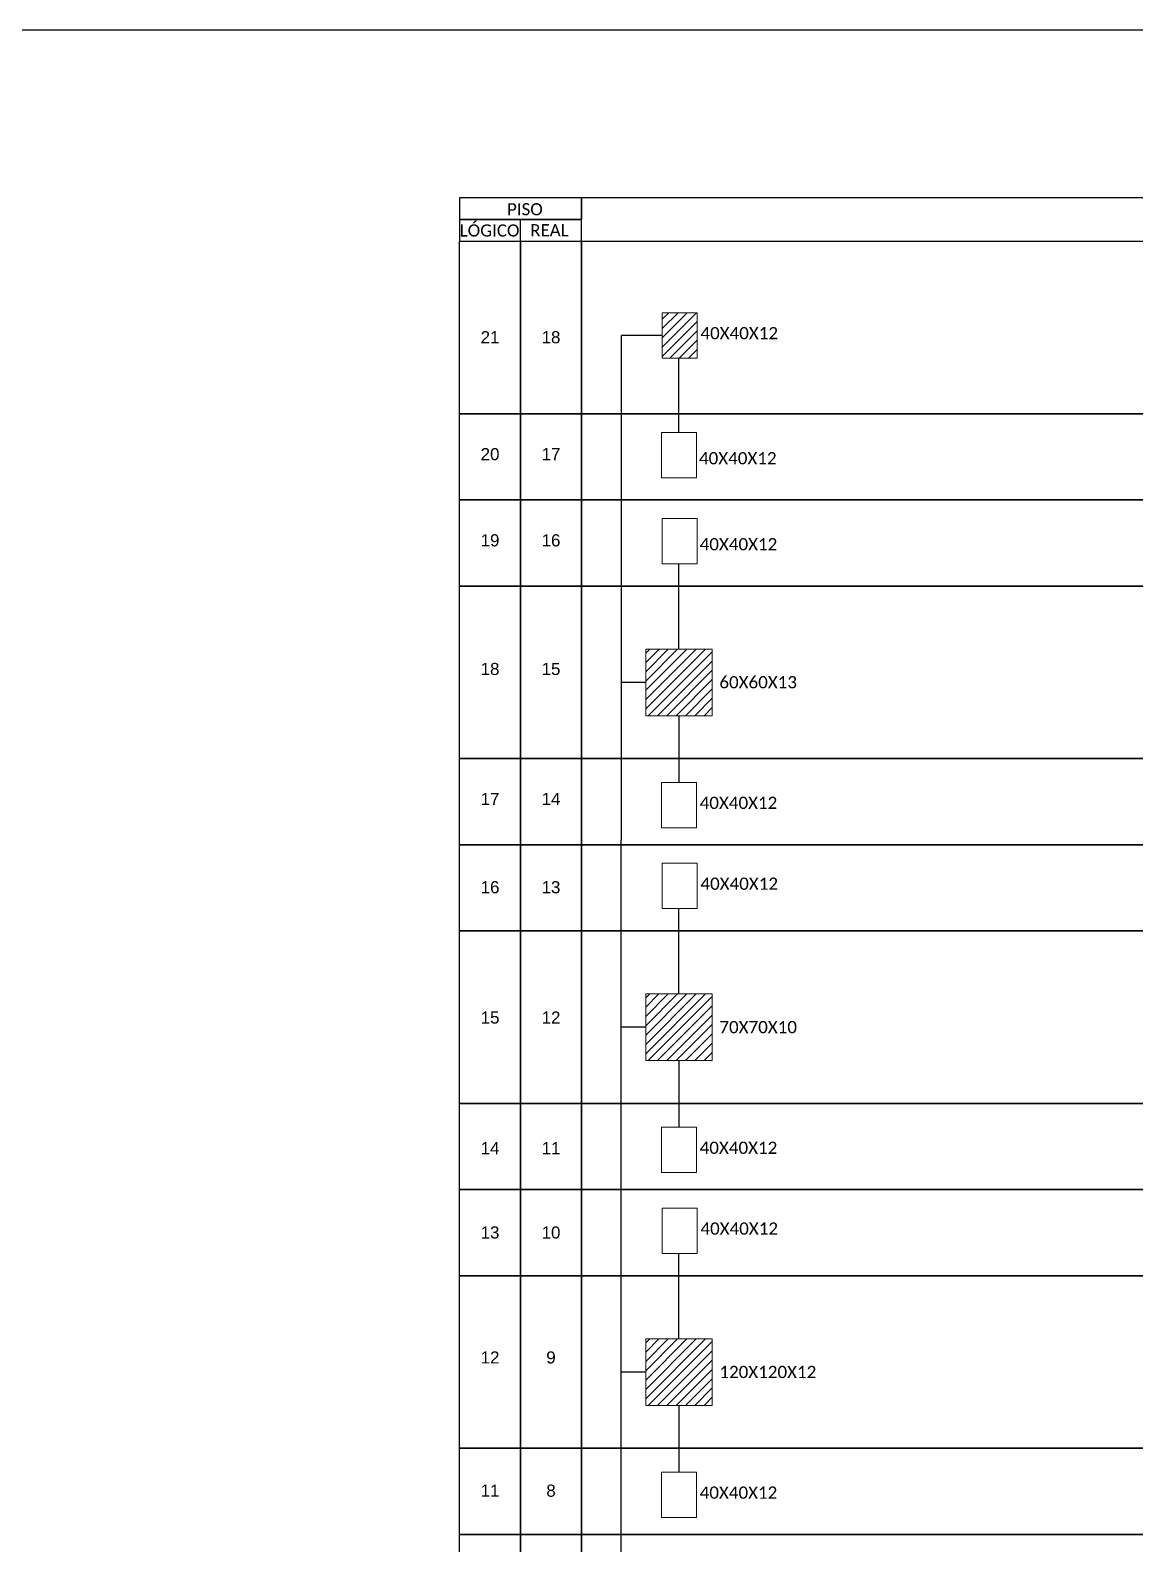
# Model space of a CAD drawing. Header units: inches. Extents: x 1934 to 3676, y 155 to 749.
# Drawn here: x 3256.7 to 3466.3, y 461.7 to 749.1 of the extents above; entities that cross this region are included whole.
import ezdxf
from ezdxf.enums import TextEntityAlignment as Align

# ---------------------------------------------------------------- set-up
doc = ezdxf.new("R2010")
doc.units = ezdxf.units.IN
doc.header["$MEASUREMENT"] = 0
doc.styles.add('ARIAL', font='arial.ttf')
doc.styles.add('WMF-Calibri0', font='calibri.ttf')

msp = doc.modelspace()

# ---------------------------------------------------------------- hatches: boundary and pattern name
h = msp.add_hatch()
h.set_pattern_fill('ANSI31', color=1, scale=10, style=0)
h.set_pattern_definition([(45, (348.436, -48.2924), (-0.8838835, 0.8838835), [])])
h.paths.add_polyline_path([(3383.27, 695.42), (3376.64, 695.42), (3376.64, 686.8), (3383.27, 686.8)])
h = msp.add_hatch()
h.set_pattern_fill('ANSI31', color=1, scale=10, style=0)
h.set_pattern_definition([(45, (1958.8286, 287.3824), (-0.8838835, 0.8838835), [])])
h.paths.add_polyline_path([(3386.14, 631.55), (3373.5, 631.55), (3373.5, 618.9), (3386.14, 618.9)])
h = msp.add_hatch()
h.set_pattern_fill('ANSI31', color=1, scale=10, style=0)
h.set_pattern_definition([(45, (1958.8286, 221.8949), (-0.8838835, 0.8838835), [])])
h.paths.add_polyline_path([(3386.14, 566.06), (3373.5, 566.06), (3373.5, 553.41), (3386.14, 553.41)])
h = msp.add_hatch()
h.set_pattern_fill('ANSI31', color=1, scale=10, style=0)
h.set_pattern_definition([(45, (1958.8286, 156.4074), (-0.8838835, 0.8838835), [])])
h.paths.add_polyline_path([(3386.14, 500.57), (3373.5, 500.57), (3373.5, 487.93), (3386.14, 487.93)])

# ---------------------------------------------------------------- linework, layer by layer
for points in [[(2837.41, 155.06), (3675.97, 155.06), (3675.97, 749.06), (2837.41, 749.06), (2837.41, 155.06)], [(3361.32, 708.99), (3590.34, 708.99), (3590.34, 717.22), (3361.32, 717.22), (3361.32, 717.22), (3361.32, 713.11)], [(3349.75, 708.99), (3349.75, 713.11)]]:
    msp.add_lwpolyline(points)
at = {"color": 0}
for points in [[(3338.18, 713.11), (3361.32, 713.11), (3361.32, 717.22), (3338.18, 717.22)], [(3338.18, 708.99), (3361.32, 708.99), (3361.32, 713.11), (3338.18, 713.11)]]:
    msp.add_lwpolyline(points, close=True, dxfattribs=at)
for points in [[(3338.18, 708.99), (3349.75, 708.99), (3349.75, 676.25), (3338.18, 676.25)], [(3349.75, 708.99), (3361.32, 708.99), (3361.32, 676.25), (3349.75, 676.25)], [(3361.32, 708.99), (3590.34, 708.99), (3590.34, 676.25), (3361.32, 676.25)], [(3338.18, 676.25), (3349.75, 676.25), (3349.75, 659.88), (3338.18, 659.88)], [(3349.75, 676.25), (3361.32, 676.25), (3361.32, 659.88), (3349.75, 659.88)], [(3361.32, 676.25), (3590.34, 676.25), (3590.34, 659.88), (3361.32, 659.88)], [(3338.18, 659.88), (3349.75, 659.88), (3349.75, 643.51), (3338.18, 643.51)], [(3349.75, 659.88), (3361.32, 659.88), (3361.32, 643.51), (3349.75, 643.51)], [(3361.32, 659.88), (3590.34, 659.88), (3590.34, 643.51), (3361.32, 643.51)], [(3338.18, 643.51), (3349.75, 643.51), (3349.75, 610.76), (3338.18, 610.76)], [(3349.75, 643.51), (3361.32, 643.51), (3361.32, 610.76), (3349.75, 610.76)], [(3361.32, 643.51), (3590.34, 643.51), (3590.34, 610.76), (3361.32, 610.76)], [(3338.18, 610.76), (3349.75, 610.76), (3349.75, 594.39), (3338.18, 594.39)], [(3349.75, 610.76), (3361.32, 610.76), (3361.32, 594.39), (3349.75, 594.39)], [(3361.32, 610.76), (3590.34, 610.76), (3590.34, 594.39), (3361.32, 594.39)], [(3338.18, 594.39), (3349.75, 594.39), (3349.75, 578.02), (3338.18, 578.02)], [(3349.75, 594.39), (3361.32, 594.39), (3361.32, 578.02), (3349.75, 578.02)], [(3361.32, 594.39), (3590.34, 594.39), (3590.34, 578.02), (3361.32, 578.02)], [(3338.18, 578.02), (3349.75, 578.02), (3349.75, 545.28), (3338.18, 545.28)], [(3349.75, 578.02), (3361.32, 578.02), (3361.32, 545.28), (3349.75, 545.28)], [(3361.32, 578.02), (3590.34, 578.02), (3590.34, 545.28), (3361.32, 545.28)], [(3338.18, 545.28), (3349.75, 545.28), (3349.75, 528.9), (3338.18, 528.9)], [(3349.75, 545.28), (3361.32, 545.28), (3361.32, 528.9), (3349.75, 528.9)], [(3361.32, 545.28), (3590.34, 545.28), (3590.34, 528.9), (3361.32, 528.9)], [(3338.18, 528.9), (3349.75, 528.9), (3349.75, 512.53), (3338.18, 512.53)], [(3349.75, 528.9), (3361.32, 528.9), (3361.32, 512.53), (3349.75, 512.53)], [(3361.32, 528.9), (3590.34, 528.9), (3590.34, 512.53), (3361.32, 512.53)], [(3338.18, 512.53), (3349.75, 512.53), (3349.75, 479.79), (3338.18, 479.79)], [(3349.75, 512.53), (3361.32, 512.53), (3361.32, 479.79), (3349.75, 479.79)], [(3361.32, 512.53), (3590.34, 512.53), (3590.34, 479.79), (3361.32, 479.79)], [(3338.18, 479.79), (3349.75, 479.79), (3349.75, 463.42), (3338.18, 463.42)], [(3349.75, 479.79), (3361.32, 479.79), (3361.32, 463.42), (3349.75, 463.42)], [(3361.32, 479.79), (3590.34, 479.79), (3590.34, 463.42), (3361.32, 463.42)], [(3338.18, 463.42), (3349.75, 463.42), (3349.75, 447.04), (3338.18, 447.04)], [(3349.75, 463.42), (3361.32, 463.42), (3361.32, 447.04), (3349.75, 447.04)], [(3361.32, 463.42), (3590.34, 463.42), (3590.34, 447.04), (3361.32, 447.04)]]:
    msp.add_lwpolyline(points, close=True)
at = {"color": 1, "lineweight": 0}
for points in [[(3376.64, 695.42), (3383.27, 695.42), (3383.27, 686.8), (3376.64, 686.8)], [(3373.5, 631.55), (3386.14, 631.55), (3386.14, 618.9), (3373.5, 618.9)], [(3373.5, 566.06), (3386.14, 566.06), (3386.14, 553.41), (3373.5, 553.41)], [(3373.5, 500.57), (3386.14, 500.57), (3386.14, 487.93), (3373.5, 487.93)]]:
    msp.add_lwpolyline(points, close=True, dxfattribs=at)
at = {"color": 3}
for points in [[(3376.51, 308.06), (3368.76, 308.06), (3368.89, 691.11)], [(3376.64, 691.11), (3368.89, 691.11)], [(3379.82, 672.7), (3379.82, 686.8)], [(3379.82, 631.55), (3379.82, 647.75)], [(3373.5, 625.22), (3368.76, 625.22)], [(3379.82, 618.9), (3379.82, 606.23)], [(3379.82, 566.06), (3379.82, 582.26)], [(3373.5, 559.74), (3368.76, 559.74)], [(3379.82, 553.41), (3379.82, 540.75)], [(3379.82, 500.57), (3379.82, 516.78)], [(3373.5, 494.25), (3368.76, 494.25)], [(3379.82, 487.93), (3379.82, 475.26)]]:
    msp.add_lwpolyline(points, dxfattribs=at)
at = {"color": 0, "lineweight": 0}
for points in [[(3376.51, 672.7), (3383.13, 672.7), (3383.13, 664.08), (3376.51, 664.08)], [(3376.64, 656.37), (3383.27, 656.37), (3383.27, 647.75), (3376.64, 647.75)], [(3376.51, 606.23), (3383.13, 606.23), (3383.13, 597.61), (3376.51, 597.61)], [(3376.64, 590.88), (3383.27, 590.88), (3383.27, 582.26), (3376.64, 582.26)], [(3376.51, 540.75), (3383.13, 540.75), (3383.13, 532.13), (3376.51, 532.13)], [(3376.64, 525.4), (3383.27, 525.4), (3383.27, 516.78), (3376.64, 516.78)], [(3376.51, 475.26), (3383.13, 475.26), (3383.13, 466.64), (3376.51, 466.64)]]:
    msp.add_lwpolyline(points, close=True, dxfattribs=at)

# ---------------------------------------------------------------- texts
at = {"color": 0, "style": 'WMF-Calibri0'}
for s, p in [('     PISO', (3343.14, 713.92)), ('  LÓGICO', (3336.59, 709.89)), ('    REAL', (3348.35, 709.94))]:
    msp.add_text(s, height=2.3, dxfattribs=at).set_placement(p)
at = {"style": 'WMF-Calibri0'}
for s, p in [('40X40X12', (3383.89, 690.38)), ('40X40X12', (3383.62, 666.63)), ('40X40X12', (3383.75, 650.3)), ('60X60X13', (3387.49, 624.1)), ('40X40X12', (3383.75, 601.19)), ('40X40X12', (3383.89, 585.84)), ('70X70X10', (3387.49, 558.61)), ('40X40X12', (3383.75, 535.7)), ('40X40X12', (3383.89, 520.35)), ('120X120X12', (3387.49, 493.12)), ('40X40X12', (3383.75, 470.21))]:
    msp.add_text(s, height=2.317, dxfattribs=at).set_placement(p)
at = {"style": 'ARIAL', "flags": 12}
for tag, p in [('21', (3343.96, 690.77)), ('18', (3355.53, 690.77)), ('20', (3343.96, 668.57)), ('17', (3355.53, 668.57)), ('19', (3343.96, 652.2)), ('16', (3355.53, 652.2)), ('18', (3343.96, 627.78)), ('15', (3355.53, 627.78)), ('17', (3343.96, 603.09)), ('14', (3355.53, 603.09)), ('16', (3343.96, 586.33)), ('13', (3355.53, 586.33)), ('15', (3343.96, 561.58)), ('12', (3355.53, 561.58)), ('14', (3343.96, 536.78)), ('11', (3355.53, 536.78)), ('13', (3343.96, 520.77)), ('10', (3355.53, 520.77)), ('12', (3343.96, 497.04)), ('9', (3355.53, 497.04)), ('11', (3343.96, 471.74)), ('8', (3355.53, 471.74))]:
    msp.add_attdef(tag, text='XX', height=2.3, dxfattribs=at).set_placement(p, align=Align.MIDDLE_CENTER)

doc.saveas('drawing.dxf')
